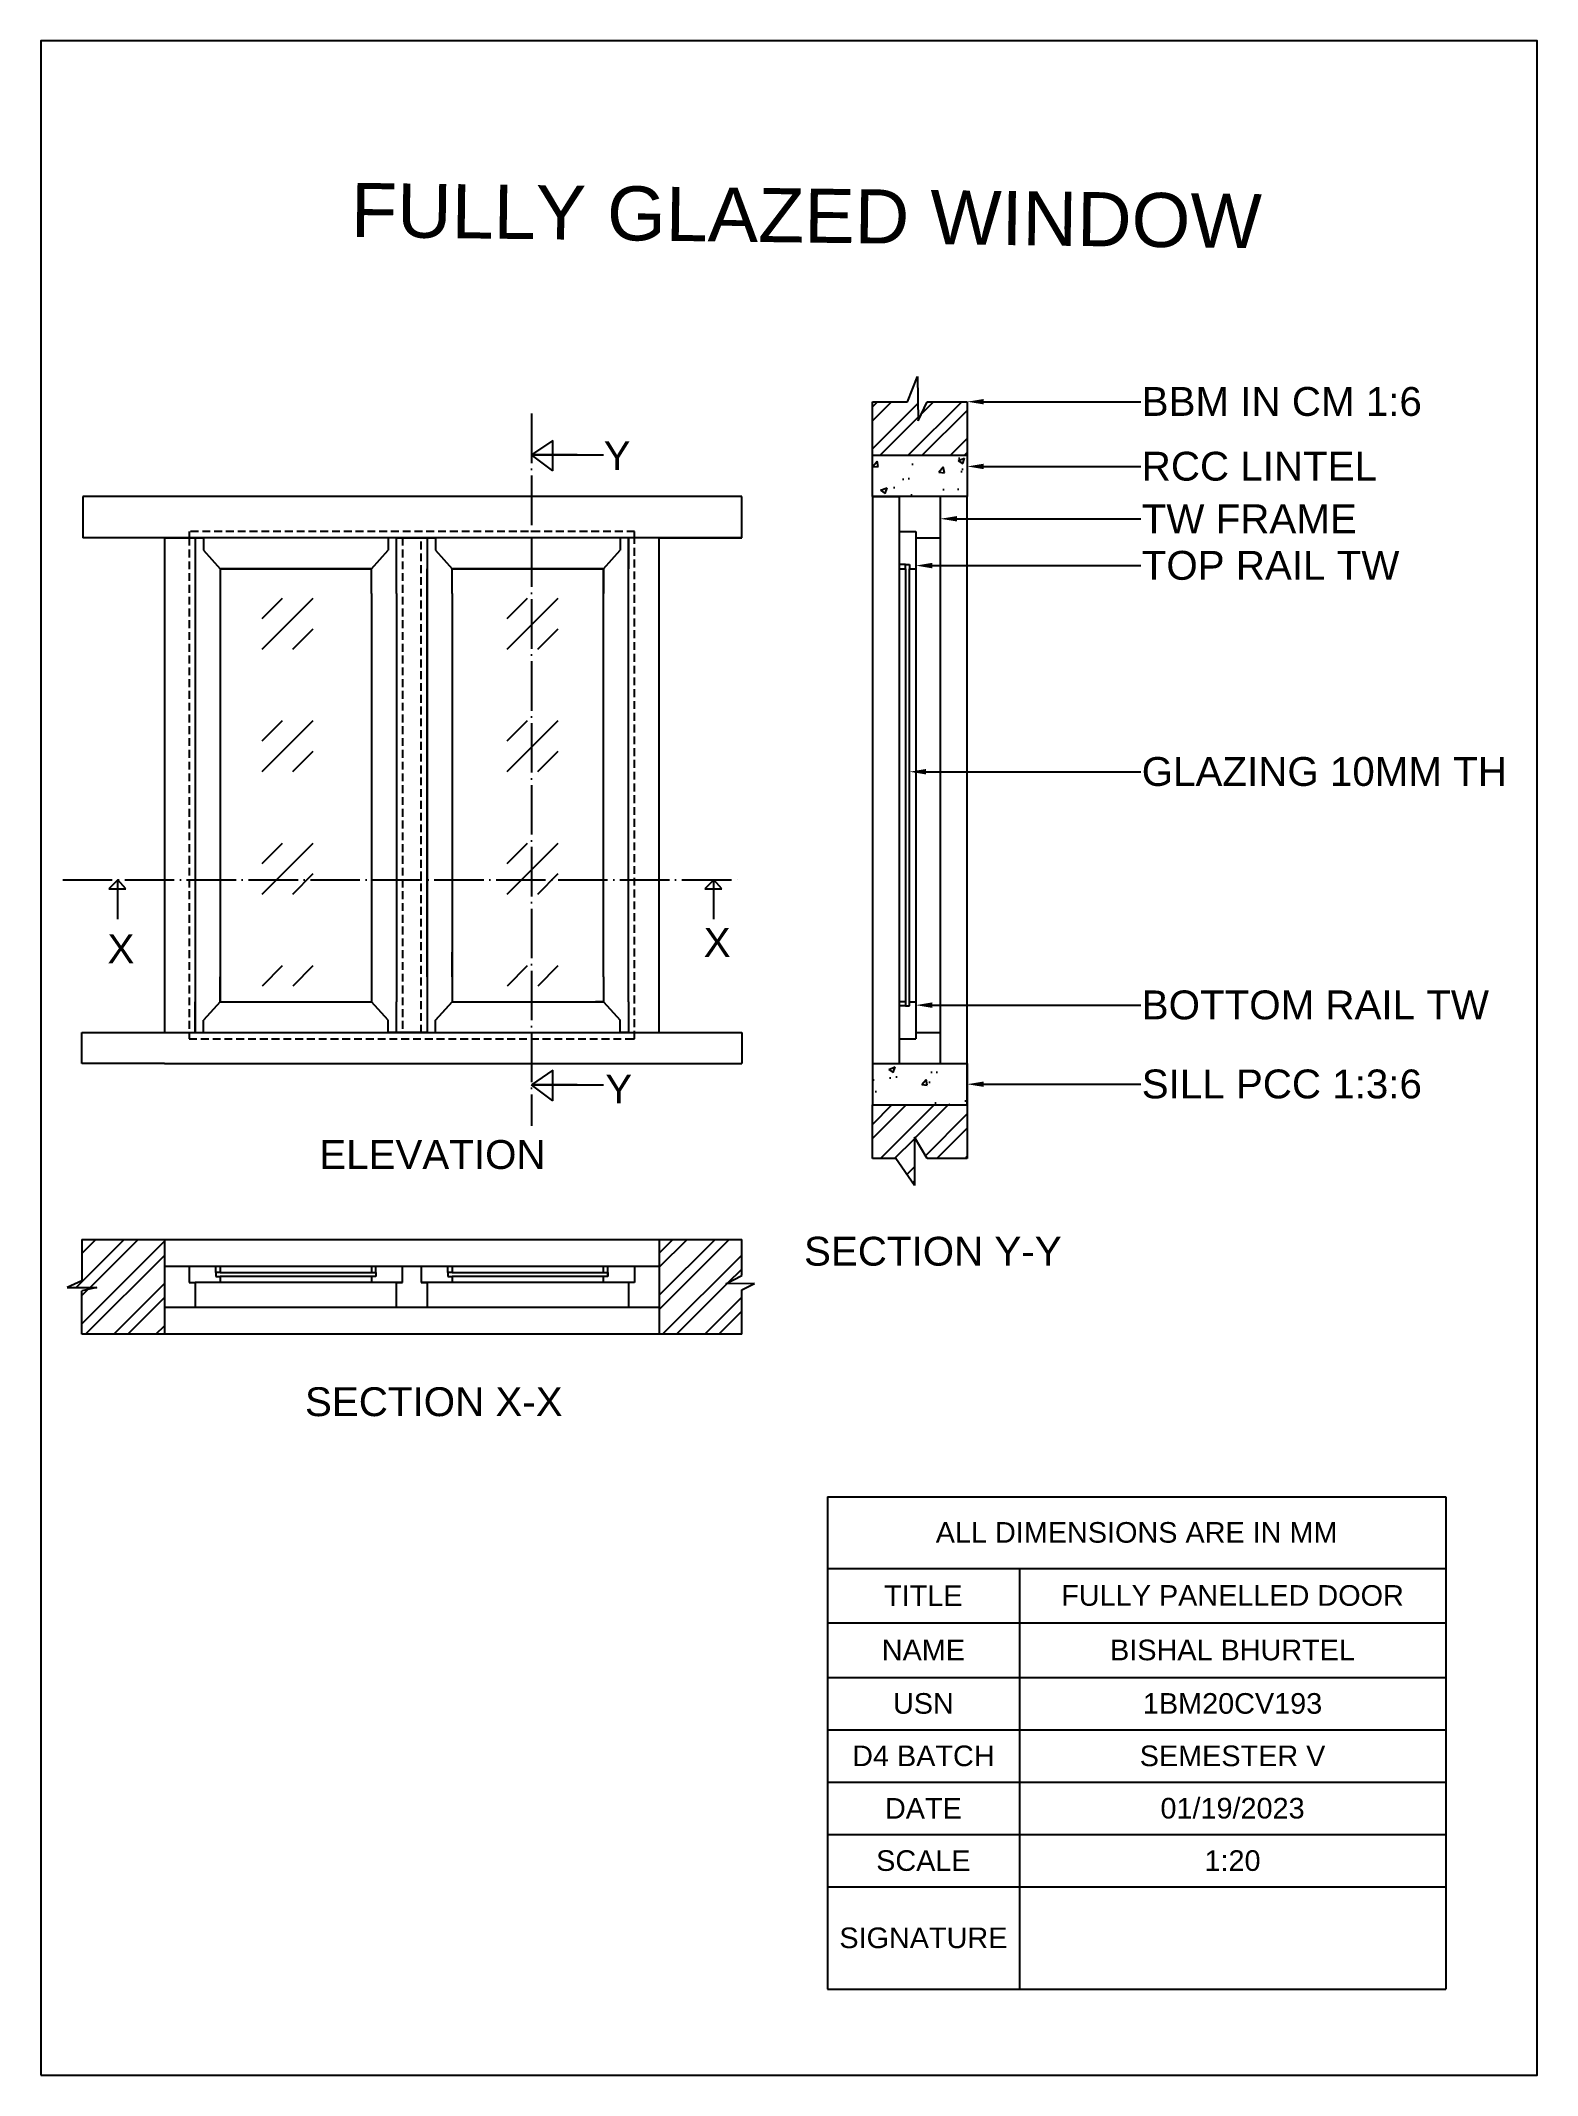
# Model space of a CAD drawing. Header units: millimetres. Extents: x 2905 to 6534, y 748 to 5681.
import ezdxf
from ezdxf import colors
from ezdxf.entities.mleader import LeaderData, LeaderLine
from ezdxf.math import Vec2, Vec3

# ---------------------------------------------------------------- set-up
doc = ezdxf.new("R2010")
doc.units = ezdxf.units.MM
doc.linetypes.add('ACAD_ISO04W100', pattern=[30, 24, -3, 0, -3])
doc.linetypes.add('HIDDEN', pattern=[9.525, 6.35, -3.175])
doc.layers.add('PRINT', color=250, linetype='Continuous')
doc.styles.add('Annotative', font='Arial.ttf')
doc.styles.get("Standard").update_dxf_attribs({"font": 'Arial.ttf'})

# ---------------------------------------------------------------- blocks, each defined once
blk = doc.blocks.new('*T4')
at = {"layer": 'PRINT', "color": 0, "linetype": 'ByBlock', "lineweight": -2}
for p, q in [((0, 0), (1499.2, 0)), ((0, 0), (0, -1193.8)), ((1499.2, 0), (1499.2, -1193.8)), ((0, -173.7), (1499.2, -173.7)), ((465.3, -173.7), (465.3, -1193.8)), ((0, -305.9), (1499.2, -305.9)), ((0, -438.1), (1499.2, -438.1)), ((0, -565.1), (1499.2, -565.1)), ((0, -692.2), (1499.2, -692.2)), ((0, -819.2), (1499.2, -819.2)), ((0, -946.2), (1499.2, -946.2)), ((0, -1193.8), (1499.2, -1193.8))]:
    blk.add_line(p, q, dxfattribs=at)
at = {"layer": 'PRINT', "color": 0, "char_height": 50, "attachment_point": 5}
for s, insert, width in [('{\\fArial|b0|i0|c0|p0;\\C256;ALL DIMENSIONS ARE IN MM}', (749.6, -86.9), 1496.15), ('TITLE', (232.6, -239.8), 462.254), ('FULLY PANELLED DOOR', (982.2, -239.8), 1030.897), ('NAME', (232.6, -372), 462.254), ('BISHAL BHURTEL', (982.2, -372), 1030.897), ('1BM20CV193', (982.2, -501.6), 1030.897), ('SEMESTER V', (982.2, -628.7), 1030.897), ('01/19/2023', (982.2, -755.7), 1030.897), ('1:20', (982.2, -882.7), 1030.897)]:
    blk.add_mtext(s, dxfattribs=dict(at, insert=insert, width=width))
at = {"layer": 'PRINT', "color": 0, "char_height": 50, "width": 462.254, "attachment_point": 5, "style": 'Annotative'}
for s, insert in [('USN', (232.6, -501.6)), ('D4 BATCH', (232.6, -628.7)), ('DATE', (232.6, -755.7)), ('SCALE', (232.6, -882.7)), ('SIGNATURE', (232.6, -1070))]:
    blk.add_mtext(s, dxfattribs=dict(at, insert=insert))

msp = doc.modelspace()

# ---------------------------------------------------------------- hatches: boundary and pattern name
at = {"layer": 'PRINT'}
h = msp.add_hatch(dxfattribs=at)
h.set_pattern_fill('ANSI32', color=256, scale=7.6)
h.set_pattern_definition([(45, (0, -639.38), (-51.18746, 51.18746), []), (45, (34.125, -639.38), (-51.18746, 51.18746), [])])
h.paths.add_polyline_path([(5023.1, 2905.1), (5023.1, 3022.2), (5054, 2970.9), (5151.3, 2970.9), (5151.3, 3100.9), (4921.3, 3100.9), (4921.3, 2970.9), (4978.1, 2970.9)])
h.paths.add_polyline_path([(5151.3, 4675.9), (5151.3, 4805.9), (5054.2, 4805.9), (5032.3, 4759.6), (5030.8, 4867.1), (5006.4, 4805.9), (4921.3, 4805.9), (4921.3, 4675.9)])
h.paths.add_polyline_path([(4604.6, 2544.7), (4604.6, 2652.5), (4635.5, 2667.3), (4566.2, 2666.5), (4604.6, 2687.2), (4604.6, 2774.7), (4404.6, 2774.7), (4404.6, 2544.7)])
h.paths.add_polyline_path([(3004.6, 2544.7), (3204.6, 2544.7), (3204.6, 2774.7), (3004.6, 2774.7), (3004.6, 2674.1), (2969.1, 2658.3), (3041.2, 2658.3), (3004.6, 2650.2)])
h = msp.add_hatch(dxfattribs=at)
h.set_pattern_fill('AR-CONC', color=256, scale=0.88)
h.set_pattern_definition([(50, (-270.85, 306.07), (160.3225, -14.0264), [16.764, -184.404]), (355, (-270.85, 306.07), (-31.0142, 168.13), [13.4112, -147.5237]), (100.4514, (-257.49, 304.9), (129.3083, 154.1036), [14.2472, -156.7194]), (46.1842, (-270.85, 350.77), (238.5496, -36.997), [25.146, -276.606]), (96.6356, (-250.97, 347.7), (208.916, 217.735), [21.371, -235.079]), (351.184, (-270.85, 350.77), (208.916, 217.735), [20.117, -221.2846]), (21, (-248.5, 339.6), (133.4207, -89.9934), [16.764, -184.404]), (326, (-248.5, 339.6), (54.3858, 162.0854), [13.4112, -147.5232]), (71.4514, (-237.38, 332.1), (187.8064, 72.092), [14.2472, -156.719]), (37.5, (-270.85, 306.07), (2.71797, 74.40843), [0, -145.735, 0, -149.7584, 0, -148.082]), (7.5, (-270.85, 306.07), (58.8013, 88.1589), [0, -85.3846, 0, -142.3822, 0, -56.4388]), (327.5, (-320.69, 306.07), (119.3197, -5.0413), [0, -55.88, 0, -174.3456, 0, -231.3432]), (317.5, (-343.04, 306.07), (130.3537, 22.3753), [0, -72.644, 0, -115.7834, 0, -164.2872])])
h.paths.add_polyline_path([(5151.3, 4575.9), (5151.3, 4675.9), (4921.3, 4675.9), (4921.3, 4575.9)])
h.paths.add_polyline_path([(4921.3, 3200.9), (4921.3, 3100.9), (5151.3, 3100.9), (5151.3, 3200.9)])
h = msp.add_hatch(dxfattribs=at)
h.set_pattern_fill('GOST_GLASS', color=256, scale=35)
h.set_pattern_definition([(45, (-122.1, 345.01), (296.985, 0), [175, -245]), (45, (-47.86, 345.01), (296.985, 0), [70, -350]), (45, (-122.1, 419.26), (296.985, 0), [70, -350])])
h.paths.add_polyline_path([(3724.4, 4379.8), (3724.4, 4439.8), (3356.9, 4439.8), (3356.9, 3389.8), (3376.9, 3389.8), (3724.4, 3389.8), (3724.4, 3449.8)])
h.paths.add_polyline_path([(4286.9, 4439.8), (3919.4, 4439.8), (3919.4, 4379.8), (3919.4, 3449.8), (3919.4, 3389.8), (4286.9, 3389.8), (4286.9, 3449.8)])

# ---------------------------------------------------------------- linework, layer by layer
for p, q in [((5006.4, 4805.9), (5030.8, 4867.1)), ((5030.8, 4867.1), (5032.3, 4759.6)), ((4921.3, 4675.9), (4921.3, 4805.9)), ((4921.3, 4805.9), (5006.4, 4805.9)), ((5032.3, 4759.6), (5054.2, 4805.9)), ((5054.2, 4805.9), (5151.3, 4805.9)), ((5151.3, 4805.9), (5151.3, 4675.9)), ((4146.7, 4712.2), (4094.7, 4676.9)), ((4146.7, 4638), (4146.7, 4712.2)), ((4205.3, 4676.9), (4094.7, 4676.9)), ((4146.7, 4638), (4094.7, 4676.9)), ((4094.7, 4676.9), (4269.7, 4676.9)), ((4921.3, 4575.9), (4921.3, 4675.9)), ((4921.3, 4675.9), (5151.3, 4675.9)), ((5151.3, 4675.9), (5151.3, 4575.9)), ((4604.6, 4575.9), (3007, 4575.9)), ((4604.6, 4475.9), (4604.6, 4575.9)), ((4921.3, 4575.9), (4921.3, 3200.9)), ((5151.3, 4575.9), (4921.3, 4575.9)), ((4921.3, 4575.9), (4986.3, 4575.9)), ((4986.3, 4575.9), (4986.3, 3200.9)), ((5086.3, 3200.9), (5086.3, 4575.9)), ((5151.3, 3200.9), (5151.3, 4575.9)), ((4986.3, 4490.9), (5026.3, 4490.9)), ((5026.3, 4490.9), (5026.3, 4475.9)), ((4604.6, 4475.9), (3007, 4475.9)), ((3204.6, 4475.9), (3204.6, 3275.9)), ((3204.6, 4475.9), (3279.6, 4475.9)), ((3279.6, 4475.9), (3279.6, 3275.9)), ((3279.6, 4475.9), (3299.6, 4475.9)), ((3299.6, 4475.9), (3299.6, 4445.9)), ((3299.6, 4445.9), (3339.6, 4400.9)), ((3707.1, 4400.9), (3747.1, 4445.9)), ((3767.1, 4475.9), (3747.1, 4475.9)), ((3747.1, 4475.9), (3747.1, 4445.9)), ((3767.1, 4400.9), (3767.1, 4475.9)), ((3767.1, 4475.9), (3842.1, 4475.9)), ((3842.1, 4475.9), (3842.1, 4400.9)), ((3842.1, 4475.9), (3862.1, 4475.9)), ((3862.1, 4475.9), (3862.1, 4445.9)), ((3862.1, 4445.9), (3902.1, 4400.9)), ((4269.6, 4400.9), (4309.6, 4445.9)), ((4329.6, 4475.9), (4309.6, 4475.9)), ((4309.6, 4475.9), (4309.6, 4445.9)), ((4329.6, 3350.9), (4329.6, 4475.9)), ((4329.6, 4475.9), (4329.6, 4400.9)), ((4404.6, 3275.9), (4404.6, 4475.9)), ((4404.6, 4475.9), (4604.6, 4475.9)), ((5026.3, 4475.9), (5086.3, 4475.9)), ((5026.3, 4475.9), (5026.3, 3260.9)), ((3707.1, 4400.9), (3339.6, 4400.9)), ((3339.6, 4400.9), (3339.6, 3350.9)), ((3339.6, 4400.9), (3359.6, 4400.9)), ((3339.6, 4400.9), (3707.1, 4400.9)), ((3707.1, 4340.9), (3707.1, 4400.9)), ((3767.1, 4340.9), (3767.1, 4400.9)), ((3842.1, 4340.9), (3842.1, 4400.9)), ((3842.1, 4400.9), (3842.1, 3275.9)), ((4269.6, 4400.9), (3902.1, 4400.9)), ((3902.1, 4340.9), (3902.1, 4400.9)), ((3902.1, 4400.9), (4269.6, 4400.9)), ((4269.6, 4400.9), (4249.6, 4400.9)), ((4269.6, 3410.9), (4269.6, 4400.9)), ((4269.6, 4400.9), (4269.6, 4340.9)), ((5001.3, 4410.9), (4986.3, 4410.9)), ((4986.3, 4400.9), (5001.3, 4400.9)), ((5001.3, 4400.9), (5001.3, 4410.9)), ((5001.3, 4410.9), (5011.3, 4410.9)), ((5001.3, 4400.9), (5001.3, 3350.9)), ((5011.3, 4410.9), (5011.3, 4400.9)), ((5011.3, 3350.9), (5011.3, 4400.9)), ((5011.3, 4400.9), (5026.3, 4400.9)), ((3707.1, 4340.9), (3707.1, 3410.9)), ((3767.1, 4340.9), (3767.1, 3410.9)), ((3842.1, 3410.9), (3842.1, 4340.9)), ((3902.1, 4340.9), (3902.1, 3410.9)), ((3091.8, 3646.6), (3070.1, 3624.9)), ((3070.1, 3624.9), (3111.2, 3624.9)), ((3091.8, 3551.2), (3091.8, 3646.6)), ((3111.2, 3624.9), (3091.8, 3646.6)), ((4536.5, 3646.4), (4514.8, 3624.7)), ((4514.8, 3624.7), (4555.9, 3624.7)), ((4536.5, 3551), (4536.5, 3646.4)), ((4555.9, 3624.7), (4536.5, 3646.4)), ((3902.1, 3410.9), (3902.1, 3470.9)), ((3339.6, 3350.9), (3339.6, 3410.9)), ((3707.1, 3410.9), (3707.1, 3350.9)), ((3767.1, 3410.9), (3767.1, 3350.9)), ((3842.1, 3410.9), (3842.1, 3350.9)), ((3902.1, 3410.9), (3902.1, 3350.9)), ((4269.6, 3410.9), (4269.6, 3350.9)), ((3279.6, 3275.9), (3279.6, 3350.9)), ((3339.6, 3350.9), (3299.6, 3305.9)), ((3299.6, 3275.9), (3299.6, 3305.9)), ((3339.6, 3350.9), (3359.6, 3350.9)), ((3359.6, 3350.9), (3707.1, 3350.9)), ((3747.1, 3305.9), (3707.1, 3350.9)), ((3747.1, 3275.9), (3747.1, 3305.9)), ((3767.1, 3275.9), (3767.1, 3350.9)), ((3902.1, 3350.9), (3862.1, 3305.9)), ((3862.1, 3305.9), (3902.1, 3350.9)), ((3862.1, 3275.9), (3862.1, 3305.9)), ((3902.1, 3350.9), (4269.6, 3350.9)), ((4269.6, 3350.9), (4249.6, 3350.9)), ((4269.6, 3350.9), (4309.6, 3305.9)), ((4309.6, 3275.9), (4309.6, 3305.9)), ((4329.6, 3350.9), (4329.6, 3275.9)), ((5001.3, 3350.9), (4986.3, 3350.9)), ((5001.3, 3340.9), (4986.3, 3340.9)), ((5001.3, 3350.9), (5001.3, 3340.9)), ((5001.3, 3340.9), (5011.3, 3340.9)), ((5011.3, 3350.9), (5026.3, 3350.9)), ((5011.3, 3340.9), (5011.3, 3350.9)), ((3004.6, 3200.9), (3004.6, 3275.9)), ((3004.6, 3275.9), (3204.6, 3275.9)), ((3204.6, 3275.9), (3279.6, 3275.9)), ((3279.6, 3275.9), (4404.6, 3275.9)), ((3279.6, 3275.9), (3299.6, 3275.9)), ((3279.6, 3275.9), (3299.6, 3275.9)), ((3299.6, 3275.9), (3329.6, 3275.9)), ((3767.1, 3275.9), (3747.1, 3275.9)), ((3842.1, 3275.9), (3767.1, 3275.9)), ((3842.1, 3275.9), (3862.1, 3275.9)), ((4329.6, 3275.9), (4309.6, 3275.9)), ((4404.6, 3275.9), (4604.6, 3275.9)), ((4604.6, 3275.9), (4604.6, 3200.9)), ((4986.3, 3260.9), (5026.3, 3260.9)), ((5026.3, 3275.9), (5086.3, 3275.9)), ((3204.6, 3200.9), (3004.6, 3200.9)), ((3204.6, 3200.9), (4404.6, 3200.9)), ((4146.7, 3184.8), (4094.7, 3149.5)), ((4146.7, 3110.6), (4146.7, 3184.8)), ((4921.3, 3200.9), (5151.3, 3200.9)), ((4921.3, 3200.9), (4921.3, 3100.9)), ((4986.3, 3200.9), (5086.3, 3200.9)), ((5151.3, 3100.9), (5151.3, 3200.9)), ((5151.3, 3200.9), (5151.3, 2970.9)), ((4205.3, 3149.5), (4094.7, 3149.5)), ((4146.7, 3110.6), (4094.7, 3149.5)), ((4094.7, 3149.5), (4269.7, 3149.5)), ((4921.3, 3100.9), (5151.3, 3100.9)), ((4921.3, 2970.9), (4921.3, 3100.9)), ((5054, 2970.9), (5023.1, 3022.2)), ((5023.1, 3022.2), (5023.1, 2905.1)), ((4978.1, 2970.9), (4921.3, 2970.9)), ((5023.1, 2905.1), (4978.1, 2970.9)), ((5151.3, 2970.9), (5054, 2970.9)), ((3004.6, 2774.7), (4604.6, 2774.7)), ((3004.6, 2774.7), (3004.6, 2674.1)), ((3204.6, 2774.7), (3204.6, 2544.7)), ((3204.6, 2774.7), (3204.6, 2709.7)), ((4404.6, 2774.7), (4404.6, 2544.7)), ((4604.6, 2687.2), (4604.6, 2774.7)), ((3004.6, 2674.1), (2969.1, 2658.3)), ((3204.6, 2709.7), (4404.6, 2709.7)), ((3264.6, 2709.7), (3264.6, 2669.7)), ((3264.6, 2709.7), (4344.6, 2709.7)), ((3264.6, 2669.7), (3279.6, 2669.7)), ((3279.6, 2669.7), (3279.6, 2609.7)), ((3782.1, 2669.7), (3279.6, 2669.7)), ((3329.6, 2694.7), (3329.6, 2709.7)), ((3339.6, 2694.7), (3329.6, 2694.7)), ((3329.6, 2694.7), (3329.6, 2684.7)), ((3329.6, 2684.7), (3339.6, 2684.7)), ((3339.6, 2709.7), (3339.6, 2694.7)), ((3339.6, 2694.7), (3707.1, 2694.7)), ((3339.6, 2684.7), (3339.6, 2669.7)), ((3707.1, 2684.7), (3339.6, 2684.7)), ((3707.1, 2709.7), (3707.1, 2694.7)), ((3707.1, 2694.7), (3717.1, 2694.7)), ((3707.1, 2684.7), (3707.1, 2669.7)), ((3717.1, 2684.7), (3707.1, 2684.7)), ((3717.1, 2694.7), (3717.1, 2709.7)), ((3717.1, 2694.7), (3717.1, 2684.7)), ((3767.1, 2609.7), (3767.1, 2669.7)), ((3767.1, 2669.7), (3782.1, 2669.7)), ((3782.1, 2669.7), (3782.1, 2709.7)), ((3782.1, 2709.7), (3827.1, 2709.7)), ((3827.1, 2709.7), (3827.1, 2669.7)), ((4329.6, 2669.7), (3827.1, 2669.7)), ((3827.1, 2669.7), (3842.1, 2669.7)), ((3842.1, 2669.7), (3842.1, 2609.7)), ((3892.1, 2694.7), (3892.1, 2709.7)), ((3902.1, 2694.7), (3892.1, 2694.7)), ((3892.1, 2694.7), (3892.1, 2684.7)), ((3892.1, 2684.7), (3902.1, 2684.7)), ((3902.1, 2709.7), (3902.1, 2694.7)), ((3902.1, 2694.7), (4269.6, 2694.7)), ((4269.6, 2684.7), (3902.1, 2684.7)), ((3902.1, 2684.7), (3902.1, 2669.7)), ((4269.6, 2694.7), (4269.6, 2709.7)), ((4269.6, 2694.7), (4279.6, 2694.7)), ((4269.6, 2669.7), (4269.6, 2684.7)), ((4279.6, 2684.7), (4269.6, 2684.7)), ((4279.6, 2684.7), (4279.6, 2709.7)), ((4279.6, 2694.7), (4279.6, 2684.7)), ((4344.6, 2669.7), (4329.6, 2669.7)), ((4329.6, 2669.7), (4329.6, 2609.7)), ((4344.6, 2709.7), (4344.6, 2669.7)), ((4404.6, 2709.7), (4404.6, 2609.7)), ((4566.2, 2666.5), (4604.6, 2687.2)), ((4635.5, 2667.3), (4566.2, 2666.5)), ((4604.6, 2652.5), (4635.5, 2667.3)), ((2969.1, 2658.3), (3041.2, 2658.3)), ((3041.2, 2658.3), (3004.6, 2650.2)), ((3004.6, 2544.7), (3004.6, 2650.2)), ((4604.6, 2544.7), (4604.6, 2652.5)), ((4404.6, 2609.7), (3204.6, 2609.7)), ((4604.6, 2544.7), (3004.6, 2544.7))]:
    msp.add_line(p, q, dxfattribs=at)
at = {"layer": 'PRINT', "linetype": 'ACAD_ISO04W100', "ltscale": 5}
for p, q in [((4094.7, 4777), (4094.7, 3050.3)), ((2958.4, 3646.6), (4597.4, 3646.6))]:
    msp.add_line(p, q, dxfattribs=at)
at = {"layer": 'PRINT', "linetype": 'ByBlock'}
for p, q in [((3007, 4575.9), (3007, 4475.9)), ((4404.6, 3200.9), (4604.6, 3200.9))]:
    msp.add_line(p, q, dxfattribs=at)
at = {"layer": 'PRINT', "linetype": 'HIDDEN', "ltscale": 3}
for p, q in [((4344.6, 4490.9), (3264.6, 4490.9)), ((3264.6, 4490.9), (3264.6, 4475.9)), ((4344.6, 4475.9), (4344.6, 4490.9)), ((3264.6, 4475.9), (3264.6, 3275.9)), ((3782.1, 4475.9), (3782.1, 3275.9)), ((3827.1, 3275.9), (3827.1, 4475.9)), ((4344.6, 3260.9), (4344.6, 4475.9)), ((3264.6, 3275.9), (3264.6, 3260.9)), ((3264.6, 3260.9), (4329.6, 3260.9)), ((4329.6, 3260.9), (4344.6, 3260.9))]:
    msp.add_line(p, q, dxfattribs=at)
at = {"layer": 'PRINT', "linetype": 'HIDDEN'}
for p, q in [((3279.6, 4475.9), (3264.6, 4475.9)), ((3767.1, 4475.9), (3782.1, 4475.9)), ((3842.1, 3275.9), (3827.1, 3275.9))]:
    msp.add_line(p, q, dxfattribs=at)
at = {"layer": 'PRINT'}
msp.add_lwpolyline([(2904.7, 747.6), (6533.5, 747.6), (6533.5, 5681.3), (2904.7, 5681.3)], close=True, dxfattribs=at)

# ---------------------------------------------------------------- block references
msp.add_blockref('*T4', (4812.4, 2150.6))

# ---------------------------------------------------------------- texts
msp.add_text('FULLY GLAZED WINDOW', height=131.128, rotation=359.2825, dxfattribs=at).set_placement((3656.3, 5205.6))
at = {"layer": 'PRINT', "char_height": 70, "attachment_point": 1}
for s, width, heights, insert in [('Y', 164.574, [0], (4269.7, 4710.1)), ('X', 164.574, [0], (3066.7, 3514.1)), ('X', 164.574, [0], (4512.3, 3529.6)), ('Y', 164.574, [0], (4273.7, 3174.3)), ('ELEVATION', 164.574, [0], (3580.1, 3015.4)), ('SECTION Y-Y', 700.995, [72.4], (4755.5, 2780.9)), ('SECTION X-X', 876.871, [0], (3545.5, 2416))]:
    msp.add_mtext_dynamic_manual_height_columns(s, width=width, gutter_width=12.5, heights=heights, dxfattribs=dict(at, insert=insert))

# ---------------------------------------------------------------- leaders
at = {"layer": 'PRINT'}
ml = msp.add_multileader_mtext('Standard', dxfattribs=at)
ml.set_content('BBM IN CM 1:6', color=256)
ml.set_leader_properties()
ml.build(insert=Vec2(0, 0))
ml.multileader.update_dxf_attribs({"arrow_head_size": 40})
ctx = ml.context
ctx.base_point, ctx.char_height, ctx.arrow_head_size, ctx.plane_origin = Vec3(5572.4, 4805.9), 70, 40, Vec3(5151.3, 4805.9)
notes = []
notes.append((ctx, [(0, (1, 1, 0), (5564.4, 4805.9), (1, 0), 8, [(0, [(5151.3, 4805.9)], 0, [])])]))
ctx.mtext.insert, ctx.mtext.flow_direction = Vec3(5574.4, 4841.5), 5
ml = msp.add_multileader_mtext('Standard', dxfattribs=at)
ml.set_content('RCC LINTEL', color=256)
ml.set_leader_properties()
ml.build(insert=Vec2(0, 0))
ml.multileader.update_dxf_attribs({"arrow_head_size": 40})
ctx = ml.context
ctx.base_point, ctx.char_height, ctx.arrow_head_size, ctx.plane_origin = Vec3(5572.4, 4648.9), 70, 40, Vec3(5151.3, 4648.9)
notes.append((ctx, [(0, (1, 1, 0), (5564.4, 4648.9), (1, 0), 8, [(0, [(5151.3, 4648.9)], 0, [])])]))
ctx.mtext.insert, ctx.mtext.flow_direction = Vec3(5574.4, 4684.5), 5
ml = msp.add_multileader_mtext('Standard', dxfattribs=at)
ml.set_content('TW FRAME', color=256)
ml.set_leader_properties()
ml.build(insert=Vec2(0, 0))
ml.multileader.update_dxf_attribs({"arrow_head_size": 40})
ctx = ml.context
ctx.base_point, ctx.char_height, ctx.arrow_head_size, ctx.plane_origin = Vec3(5572.4, 4522), 70, 40, Vec3(5086.3, 4522)
notes.append((ctx, [(0, (1, 1, 0), (5564.4, 4522), (1, 0), 8, [(0, [(5086.3, 4522)], 0, [])])]))
ctx.mtext.insert, ctx.mtext.flow_direction = Vec3(5574.4, 4557), 5
ml = msp.add_multileader_mtext('Standard', dxfattribs=at)
ml.set_content('TOP RAIL TW', color=256)
ml.set_leader_properties()
ml.build(insert=Vec2(0, 0))
ml.multileader.update_dxf_attribs({"arrow_head_size": 40})
ctx = ml.context
ctx.base_point, ctx.char_height, ctx.arrow_head_size, ctx.plane_origin = Vec3(5572.4, 4408.5), 70, 40, Vec3(5026.3, 4408.5)
notes.append((ctx, [(0, (1, 1, 0), (5564.4, 4408.5), (1, 0), 8, [(0, [(5026.3, 4408.5)], 0, [])])]))
ctx.mtext.insert, ctx.mtext.flow_direction = Vec3(5574.4, 4444.1), 5
ml = msp.add_multileader_mtext('Standard', dxfattribs=at)
ml.set_content('GLAZING 10MM TH', color=256)
ml.set_leader_properties()
ml.build(insert=Vec2(0, 0))
ml.multileader.update_dxf_attribs({"arrow_head_size": 40})
ctx = ml.context
ctx.base_point, ctx.char_height, ctx.arrow_head_size, ctx.plane_origin = Vec3(5572.4, 3908.6), 70, 40, Vec3(5011.3, 3908.6)
notes.append((ctx, [(0, (1, 1, 0), (5564.4, 3908.6), (1, 0), 8, [(0, [(5011.3, 3908.6)], 0, [])])]))
ctx.mtext.insert, ctx.mtext.flow_direction = Vec3(5574.4, 3944.2), 5
ml = msp.add_multileader_mtext('Standard', dxfattribs=at)
ml.set_content('BOTTOM RAIL TW ', color=256)
ml.set_leader_properties()
ml.build(insert=Vec2(0, 0))
ml.multileader.update_dxf_attribs({"arrow_head_size": 40})
ctx = ml.context
ctx.base_point, ctx.char_height, ctx.arrow_head_size, ctx.plane_origin = Vec3(5572.4, 3342.6), 70, 40, Vec3(5026.3, 3342.6)
notes.append((ctx, [(0, (1, 1, 0), (5564.4, 3342.6), (1, 0), 8, [(0, [(5026.3, 3342.6)], 0, [])])]))
ctx.mtext.insert, ctx.mtext.flow_direction = Vec3(5574.4, 3378.2), 5
ml = msp.add_multileader_mtext('Standard', dxfattribs=at)
ml.set_content('SILL PCC 1:3:6', color=256)
ml.set_leader_properties()
ml.build(insert=Vec2(0, 0))
ml.multileader.update_dxf_attribs({"arrow_head_size": 40})
ctx = ml.context
ctx.base_point, ctx.char_height, ctx.arrow_head_size, ctx.plane_origin = Vec3(5572.4, 3150.9), 70, 40, Vec3(5151.3, 3150.9)
notes.append((ctx, [(0, (1, 1, 0), (5564.4, 3150.9), (1, 0), 8, [(0, [(5151.3, 3150.9)], 0, [])])]))
ctx.mtext.insert, ctx.mtext.flow_direction = Vec3(5574.4, 3186.5), 5
for ctx, leaders in notes:
    for number, flags, end, landing, length, lines in leaders:
        leader = LeaderData()
        leader.index, (leader.has_last_leader_line, leader.has_dogleg_vector, leader.attachment_direction) = number, flags
        leader.last_leader_point, leader.dogleg_vector, leader.dogleg_length = Vec3(end), Vec3(landing), length
        for number, points, colour, breaks in lines:
            line = LeaderLine()
            line.index, line.vertices, line.color, line.breaks = number, Vec3.list(points), colors.encode_raw_color(colour), breaks
            leader.lines.append(line)
        ctx.leaders.append(leader)

doc.saveas('drawing.dxf')
